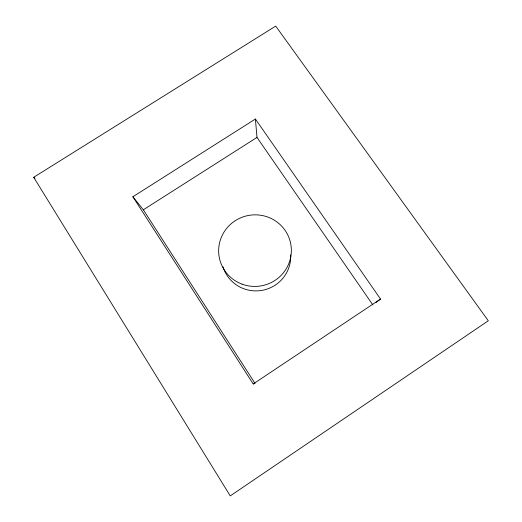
<?xml version="1.0" encoding="UTF-8"?>
<svg xmlns="http://www.w3.org/2000/svg" width="522" height="522" viewBox="0 0 522 522"><rect width="100%" height="100%" fill="white"/><g stroke="black" fill="none" stroke-linecap="round" stroke-linejoin="round"><path stroke-width="0.78" d="M376.049 302.473L380.531 299.054L255.402 119.016L132.882 196.768L253.203 383.964L254.449 383.631M253.203 383.964L380.531 299.054M132.882 196.768L143.348 209.805L256.994 137.416L255.402 119.016M33.695 177.297L275.701 26.1L488.305 320.776L230.254 495.9L33.695 177.297L34.941 178.322M256.994 137.416L372.845 304.913M143.348 209.805L255.069 383.461M290.656 254.906A34.596 34.074 -10.2 0 1 262.031 290.376A34.596 34.074 -10.2 0 1 223.005 266.827M242.11 284.164A36.377 35.77 -10.2 0 0 290.891 244.674A36.377 35.77 -10.2 0 0 232.009 223.038A36.377 35.77 -10.2 0 0 242.11 284.164"/></g></svg>
